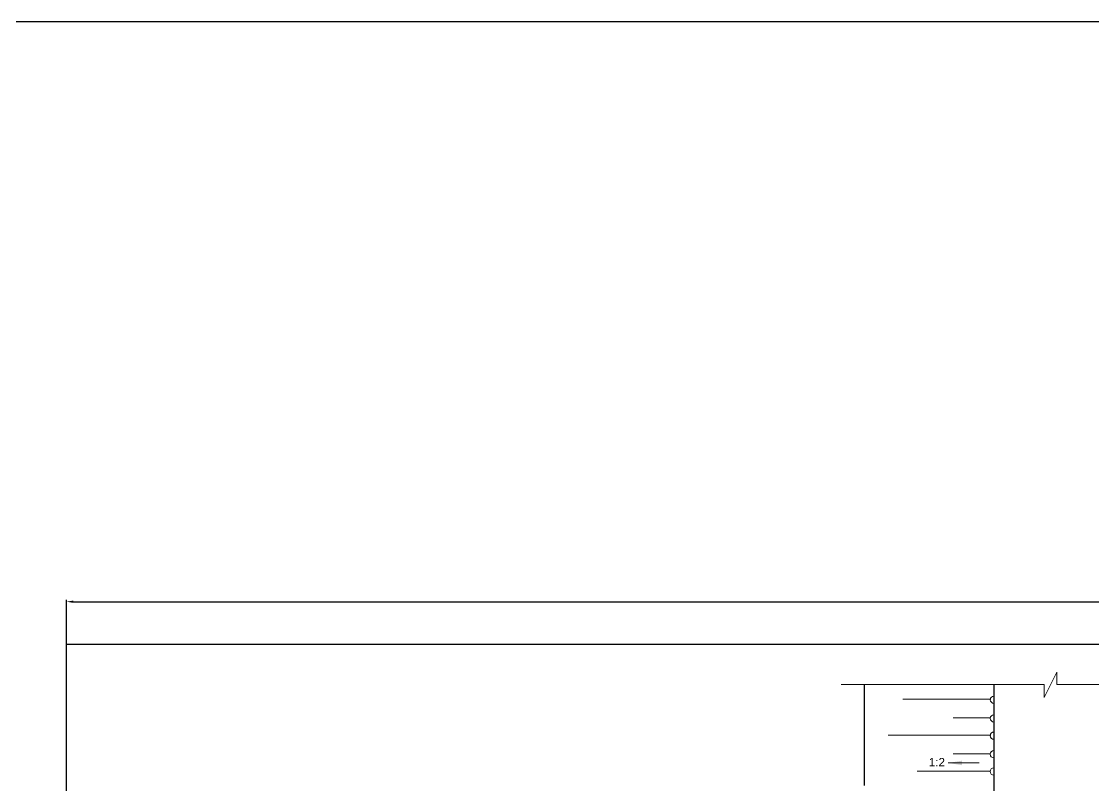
# Model space of a CAD drawing. Extents: x -358915 to 1258323, y -1585493 to -305611.
# Drawn here: x 122516 to 176476, y -1440137 to -1401691 of the extents above; entities that cross this region are included whole.
import ezdxf

# ---------------------------------------------------------------- set-up
doc = ezdxf.new("R2010")
doc.units = 0
doc.header["$LTSCALE"] = 300
doc.header["$MEASUREMENT"] = 0
doc.layers.get('0').update_dxf_attribs({"linetype": 'CONTINUOUS'})
doc.layers.get('DEFPOINTS').update_dxf_attribs({"linetype": 'CONTINUOUS'})
for name, color, linetype, lineweight in [('Dimension', 8, 'CONTINUOUS', 18), ('Grid Line_Outer', 7, 'CONTINUOUS', 5), ('line2', 3, 'CONTINUOUS', 30)]:
    doc.layers.add(name, color=color, linetype=linetype, lineweight=lineweight)
doc.layers.add('LINE', color=7, linetype='CONTINUOUS')
doc.layers.add('Slope', color=8, linetype='CONTINUOUS')
doc.styles.add('1-2', font='arial.ttf')
doc.dimstyles.new('1-2', dxfattribs={"dimtxt": 240, "dimasz": 360, "dimexe": 120, "dimexo": 120, "dimgap": 24, "dimtad": 1, "dimdec": 0, "dimzin": 3, "dimdsep": 46, "dimtxsty": '1-2', "dimblk": 'DOTSMALL', "dimcen": 0, "dimdle": 120, "dimclrd": 256, "dimclre": 256, "dimclrt": 6, "dimadec": 0, "dimazin": 0, "dimtfac": 0.6, "dimtdec": 0, "dimtofl": 0, "dimtmove": 2, "dimatfit": 3, "dimfxl": 2, "dimfrac": 1, "dimtolj": 1, "dimtzin": 0, "dimlwd": 13, "dimlwe": 13, "dimarcsym": 0})
doc.dimstyles.new('3', dxfattribs={"dimtxt": 225, "dimasz": 350, "dimexe": 100, "dimexo": 25, "dimgap": 9, "dimtad": 0, "dimdec": 0, "dimzin": 0, "dimdsep": 46, "dimtxsty": 'Standard', "dimcen": 0, "dimclrd": 5, "dimclre": 6, "dimclrt": 256, "dimadec": 0, "dimazin": 0, "dimtfac": 1, "dimtdec": 0, "dimtofl": 0, "dimtmove": 2, "dimatfit": 3, "dimfxl": 1, "dimtolj": 1, "dimtzin": 0, "dimarcsym": 0})

# ---------------------------------------------------------------- blocks, each defined once
blk = doc.blocks.new('_DotSmall')
at = {"color": 0, "linetype": 'ByBlock', "const_width": 0.5}
blk.add_lwpolyline([(-0.0625, 0, 1), (0.0625, 0, 1)], format="xyb", close=True, dxfattribs=at)
blk = doc.blocks.new('bs')
at = {"layer": 'Slope', "lineweight": 13, "ltscale": 2}
blk.add_line((0, 200), (0, -200), dxfattribs=at)
blk = doc.blocks.new('*D1496')
at = {"layer": 'DEFPOINTS', "color": 0, "ltscale": 0.5}
for p in [(234603, -1430887), (124786, -1433031), (234603, -1433031)]:
    blk.add_point(p, dxfattribs=at)
at = {"layer": 'LINE', "color": 6, "lineweight": -2, "ltscale": 0.5}
for p, q in [((124786, -1433006), (124786, -1430787)), ((234603, -1433006), (234603, -1430787))]:
    blk.add_line(p, q, dxfattribs=at)
at = {"layer": 'LINE', "color": 5, "lineweight": -2, "ltscale": 0.5}
for p, q in [((125136, -1430887), (179141, -1430887)), ((234253, -1430887), (180247, -1430887))]:
    blk.add_line(p, q, dxfattribs=at)
at = {"layer": 'LINE', "color": 5, "ltscale": 0.5}
for points in [[(125136, -1430829), (125136, -1430945), (124786, -1430887)], [(234253, -1430829), (234253, -1430945), (234603, -1430887)]]:
    blk.add_solid(points, dxfattribs=at)
at = {"layer": 'LINE', "ltscale": 0.5, "insert": (179694, -1430887), "char_height": 225, "attachment_point": 5}
blk.add_mtext('\\A1;109817', dxfattribs=at)

msp = doc.modelspace()

# ---------------------------------------------------------------- linework, layer by layer
at = {"color": 3}
msp.add_line((164955.1, -1440135.6, 0), (164955.1, -1435056.5, 0), dxfattribs=at)
at = {"layer": 'Dimension', "color": 4, "lineweight": 18, "ltscale": 2}
for p, q in [((173994.3, -1435698.7, 0), (174630.1, -1434425.5, 0)), ((174630.1, -1434425.5, 0), (174631.1, -1435056.5)), ((163774, -1435056.5, 0), (173994.3, -1435056.5)), ((173994.3, -1435056.5), (173994.3, -1435698.7, 0)), ((174631.1, -1435056.5), (185243.7, -1435056.5))]:
    msp.add_line(p, q, dxfattribs=at)
at = {"layer": 'Dimension', "color": 5, "lineweight": 13, "ltscale": 2}
for p, q in [((171300.1, -1435795.9, 0), (166885.3, -1435795.9, 0)), ((171280.8, -1436734.6), (169405.5, -1436734.6)), ((171298.2, -1437603.6, 0), (166140, -1437603.6, 0)), ((171278.9, -1438542.3), (169403.5, -1438542.3)), ((171278.9, -1439411.3), (167606, -1439411.3))]:
    msp.add_line(p, q, dxfattribs=at)
for centre in [(171462.7, -1435818.2), (171462.7, -1436757), (171460.8, -1437626), (171460.8, -1438564.7), (171460.8, -1439433.7)]:
    msp.add_arc(centre, 183.3, 90, 270, dxfattribs=at)
at = {"layer": 'LINE', "color": 3, "ltscale": 0.5}
msp.add_lwpolyline([(-358915.3, -1401691), (1178498.8, -1401691), (1178498.8, -1585492.7), (-358915.3, -1585492.7)], close=True, dxfattribs=at)
at = {"layer": 'LINE'}
msp.add_lwpolyline([(234602.6, -1510687.4), (124785.7, -1510687.4), (124785.7, -1433031.1), (234602.6, -1433031.1)], close=True, dxfattribs=at)
at = {"layer": 'line2', "color": 3}
msp.add_lwpolyline([(171462.2, -1435056.5), (171457.8, -1475915.5)], dxfattribs=at)

# ---------------------------------------------------------------- block references
at = {"color": 1, "rotation": 180}
for p in [(164938.9, -1439535.9, 0), (164938.8, -1439935.9, 0)]:
    msp.add_blockref('bs', p, dxfattribs=at)

# ---------------------------------------------------------------- texts
at = {"layer": 'Dimension', "color": 0, "lineweight": 13, "ltscale": 2, "insert": (168590.5, -1438960.3, 0), "char_height": 420, "attachment_point": 5, "style": '1-2'}
msp.add_mtext('1:2', dxfattribs=at)

# ---------------------------------------------------------------- dimensions: what is measured, and where the dimension line sits
at = {"layer": 'LINE', "color": 3, "ltscale": 0.5}
dim = msp.add_linear_dim(base=(234602.6, -1430886.9), p1=(124785.7, -1433031.1), p2=(234602.6, -1433031.1), dimstyle='3', override={"dimfxl": 700}, dxfattribs=at)
dim.commit()
dim.dimension.update_dxf_attribs({"geometry": '*D1496', "text_midpoint": (179694.1, -1430886.9)})

# ---------------------------------------------------------------- leaders
at = {"layer": 'Grid Line_Outer', "ltscale": 2}
msp.add_leader([(169159.4, -1438999), (170721.2, -1438999)], dimstyle='1-2', override={"dimasz": 700, "dimgap": 24, "dimtad": 0}, dxfattribs=at)

doc.saveas('drawing.dxf')
